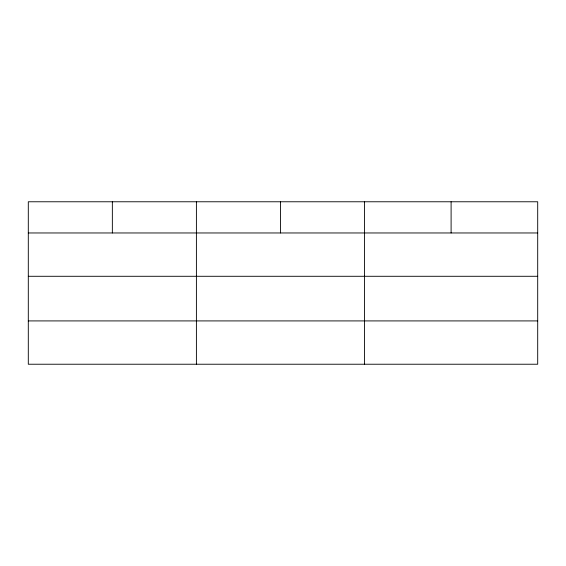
<?xml version="1.0" encoding="UTF-8"?>
<svg xmlns="http://www.w3.org/2000/svg" width="566" height="566" viewBox="0 0 566 566"><rect width="100%" height="100%" fill="white"/><g stroke="black" fill="none" stroke-linecap="round" stroke-linejoin="round"><path stroke-width="0.85" d="M537.7 276.286L537.7 201.772L28.3 201.772L28.3 364.228L537.7 364.228L537.7 276.286L28.3 276.286M28.3 232.966L537.7 232.966M28.3 320.915L537.7 320.915M451.102 201.772L451.102 232.966M364.504 201.772L364.504 364.228M280.453 201.772L280.453 232.966M196.402 201.772L196.402 364.228M112.351 201.772L112.351 232.966"/></g></svg>
